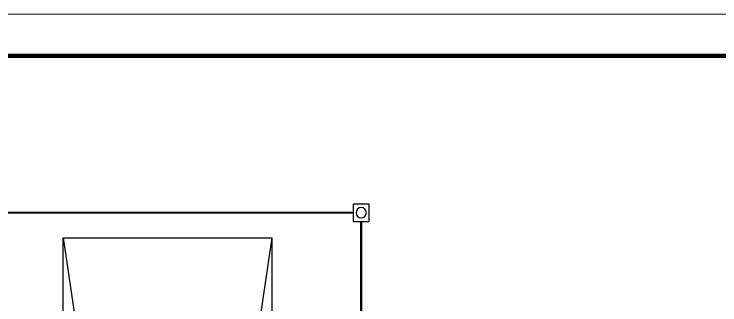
# Model space of a CAD drawing. Extents: x 3002737 to 4077523, y -995787 to -7267.
# Drawn here: x 3081557 to 3098486, y -882953 to -875987 of the extents above; entities that cross this region are included whole.
import ezdxf

# ---------------------------------------------------------------- set-up
doc = ezdxf.new("R2010")
doc.units = 0
doc.header["$LTSCALE"] = 1000
doc.header["$MEASUREMENT"] = 0
for name, color, linetype in [('!!DIM-动力', 7, 'CONTINUOUS'), ('!!电气', 1, 'CONTINUOUS'), ('A-EQPM-MECH', 191, 'CONTINUOUS'), ('WIRE-动力', 7, 'CONTINUOUS')]:
    doc.layers.add(name, color=color, linetype=linetype)
doc.layers.add('图框', color=147, linetype='CONTINUOUS', lineweight=20)

# ---------------------------------------------------------------- blocks, each defined once
blk = doc.blocks.new('A$C5F341E43')
at = {"layer": 'A-EQPM-MECH', "color": 252}
for points in [[(35700, 15600), (35700, 18300), (40700, 18300), (40700, 15600)], [(35700, 18300), (36100, 15600)], [(40700, 18300), (40300, 15600)]]:
    blk.add_lwpolyline(points, dxfattribs=at)
blk = doc.blocks.new('dfgdsgsdg')
at = {"layer": '!!DIM-动力'}
blk.add_lwpolyline([(1783913, 547079), (1784300, 547079), (1784300, 546668), (1783913, 546668)], close=True, dxfattribs=at)
blk.add_circle((1784105, 546875), 124, dxfattribs=at)

msp = doc.modelspace()

# ---------------------------------------------------------------- linework, layer by layer
at = {"layer": 'WIRE-动力', "color": 6, "linetype": 'Continuous', "const_width": 50}
for points in [[(3054387.2, -880746.3), (3089687.7, -880746.2)], [(3089881.4, -887209.1), (3089881.4, -880951.9)]]:
    msp.add_lwpolyline(points, dxfattribs=at)
at = {"layer": '图框'}
msp.add_lwpolyline([(3032735, -875986.6), (3116835, -875986.6), (3116835, -935386.6), (3032735, -935386.6)], close=True, dxfattribs=at)
msp.add_lwpolyline([(3032735, -875986.6), (3116835, -875986.6), (3116835, -935386.6), (3032735, -935386.6)], close=True, dxfattribs=at)
at = {"layer": '图框', "const_width": 100}
msp.add_lwpolyline([(3115835, -934386.6), (3115835, -876986.6), (3035235, -876986.6), (3035235, -934386.6)], close=True, dxfattribs=at)

# ---------------------------------------------------------------- block references
at = {"layer": '!!DIM-动力', "xscale": -1, "rotation": 359.9982631100344}
msp.add_blockref('dfgdsgsdg', (4873971.1, -1427673.8), dxfattribs=at)
at = {"layer": '!!电气'}
msp.add_blockref('A$C5F341E43', (3047037.4, -899643.2), dxfattribs=at)

doc.saveas('drawing.dxf')
